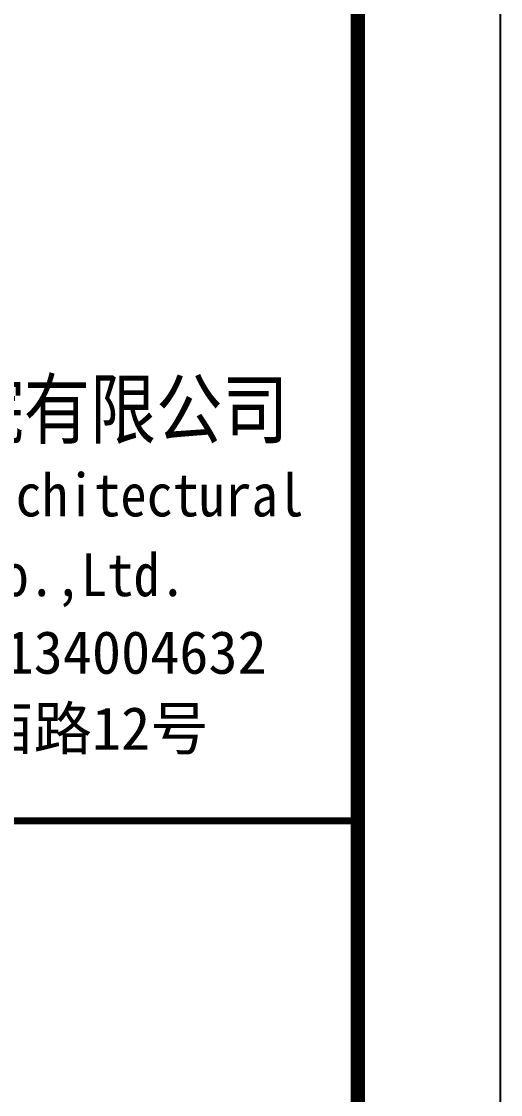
# Model space of a CAD drawing. Extents: x 6827379 to 6887889, y 99218 to 177608.
# Drawn here: x 6867751 to 6869429, y 162262 to 166018 of the extents above; entities that cross this region are included whole.
import ezdxf
from ezdxf.enums import TextEntityAlignment as Align

# ---------------------------------------------------------------- set-up
doc = ezdxf.new("R2010")
doc.units = 0
doc.header["$LTSCALE"] = 1000
doc.header["$MEASUREMENT"] = 0
doc.linetypes.add('CONTINOUS', pattern=[2000000.0, 1000000.0, 1000000.0])
doc.layers.add('A_公框', color=4, linetype='Continuous')
doc.layers.add('校对1', color=2, linetype='Continuous')
doc.styles.add('仿宋GB2312', font='', dxfattribs={"width": 1.5})
doc.styles.add('黑体', font='simhei.ttf')
doc.styles.get('仿宋GB2312').set_extended_font_data('FangSong_GB2312')

# ---------------------------------------------------------------- blocks, each defined once
blk = doc.blocks.new('asdasdsadsads')
for p, q in [((6366598.5, 255303), (6366598.5, 197903)), ((6359598.5, 227528.6), (6366598.5, 227528.6))]:
    blk.add_line(p, q)
at = {"const_width": 50}
blk.add_lwpolyline([(6359598.5, 227528.6), (6366598.5, 227528.6)], dxfattribs=at)
for s, height, style, width, p in [('中铁时代建筑设计院有限公司', 400, '黑体', 0.85, (6363098.5, 230210.5)), ('China Railway ShiDai Architectural', 300, '仿宋GB2312', 0.9, (6363098.5, 229659.9)), ('Design Institute Co.,Ltd.', 300, '仿宋GB2312', 0.9, (6363098.5, 229101.3))]:
    blk.add_text(s, height=height, dxfattribs=dict(style=style, width=width)).set_placement(p, align=Align.CENTER)
at = {"style": '仿宋GB2312'}
for s, p in [('工程设计证书：甲级A134004632', (6363098.5, 228558)), ('地址：芜湖市赭山西路12号', (6363098.5, 228025.7))]:
    blk.add_text(s, height=300, dxfattribs=at).set_placement(p, align=Align.CENTER)

msp = doc.modelspace()

# ---------------------------------------------------------------- linework, layer by layer
at = {"layer": 'A_公框', "linetype": 'CONTINOUS'}
msp.add_lwpolyline([(6827379.4, 147907.5), (6869429.4, 147907.5), (6869429.4, 177607.5), (6827379.4, 177607.5)], close=True, dxfattribs=at)
at = {"layer": 'A_公框', "linetype": 'CONTINOUS', "const_width": 50}
msp.add_lwpolyline([(6828629.4, 148407.5), (6868929.4, 148407.5), (6868929.4, 177107.5), (6828629.4, 177107.5)], close=True, dxfattribs=at)

# ---------------------------------------------------------------- block references
at = {"layer": '校对1', "linetype": 'CONTINOUS', "xscale": 0.5, "yscale": 0.5, "zscale": 0.5}
msp.add_blockref('asdasdsadsads', (3685630.1, 49456), dxfattribs=at)

doc.saveas('drawing.dxf')
